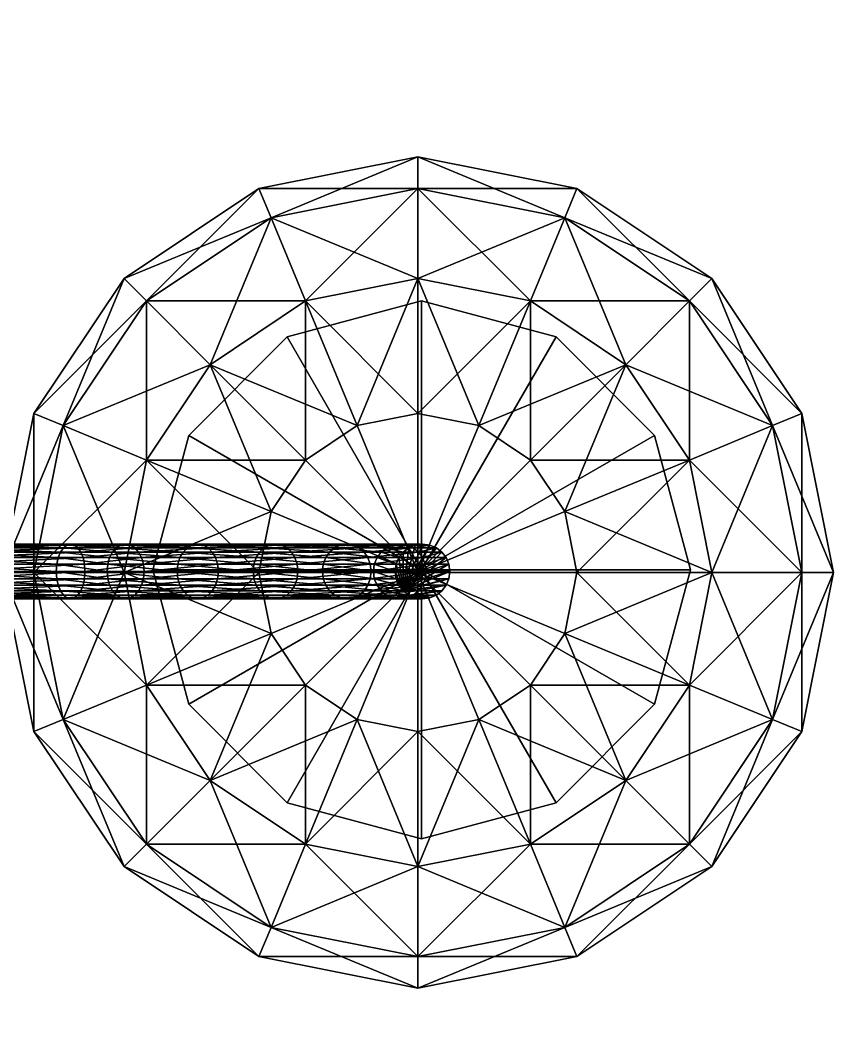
# Model space of a CAD drawing. Extents: x 35 to 534, y -239 to 258.
# Drawn here: x 422.4 to 533.9, y -56.5 to 83.8 of the extents above; entities that cross this region are included whole.
import ezdxf

# ---------------------------------------------------------------- set-up
doc = ezdxf.new("R2010")
doc.units = 0
doc.header["$MEASUREMENT"] = 0
doc.layers.add('SPHERE02', color=250, linetype='CONTINUOUS')

msp = doc.modelspace()

# ---------------------------------------------------------------- meshes
at = {"layer": 'SPHERE02'}
mesh = msp.add_polyface(dxfattribs=at)
corners = [(323.33, 23.43, 62.68), (338.88, 29.88, 18.91), (325.38, 50.08, 18.91), (341.88, 31.12, 15.62), (327.67, 52.38, 15.62), (344.86, 32.35, 12.01), (329.96, 54.66, 12.01), (347.82, 33.58, 7.78), (332.22, 56.92, 7.78), (350.73, 34.79, 2.63), (334.45, 59.15, 2.63), (353.6, 35.97, -3.76), (336.64, 61.34, -3.76), (356.39, 37.13, -11.7), (338.78, 63.48, -11.7), (359.1, 38.25, -21.49), (340.85, 65.56, -21.49), (361.27, 39.15, -32.11), (342.51, 67.22, -32.11), (362.54, 39.67, -42.38), (343.49, 68.19, -42.38), (363.06, 39.89, -52.36), (343.88, 68.59, -52.36), (362.98, 39.86, -62.1), (343.83, 68.53, -62.1), (362.46, 39.64, -71.67), (343.42, 68.12, -71.67), (361.63, 39.3, -81.12), (342.79, 67.49, -81.12), (360.66, 38.9, -90.5), (342.05, 66.75, -90.5), (308.88, 72.52, 7.78), (310.08, 75.44, 2.63), (311.27, 78.3, -3.76), (312.43, 81.09, -11.7), (313.55, 83.8, -21.49), (436.56, 48.4, 1146.59), (428.21, 28.24, 1124.78), (424.2, 29.91, 1146.59), (334.45, 28.24, 1291.74), (338.46, 29.91, 1269.93), (326.1, 48.4, 1269.93), (323.03, 45.33, 1291.74), (334.45, 28.24, 1248.11), (323.03, 45.33, 1248.11), (314.29, 36.59, 1229.61)]
mesh.append_faces([[corners[k] for k in face] for face in [(1, 4, 2, 1), (3, 6, 4, 3), (5, 8, 6, 5), (7, 10, 8, 7), (9, 12, 10, 9), (11, 14, 12, 11), (13, 16, 14, 13), (15, 18, 16, 15), (17, 20, 18, 17), (19, 22, 20, 19), (21, 24, 22, 21), (23, 26, 24, 23), (25, 28, 26, 25), (27, 30, 28, 27), (36, 37, 38, 36), (39, 41, 42, 39), (40, 44, 41, 40), (43, 45, 44, 43)]], dxfattribs={"vtx0": -1, "vtx3": -1})
mesh.append_faces([[corners[k] for k in face] for face in [(0, 1, 2, 0), (1, 3, 4, 1), (3, 5, 6, 3), (5, 7, 8, 5), (7, 9, 10, 7), (9, 11, 12, 9), (11, 13, 14, 11), (13, 15, 16, 13), (15, 17, 18, 15), (17, 19, 20, 17), (19, 21, 22, 19), (21, 23, 24, 21), (23, 25, 26, 23), (25, 27, 28, 25), (27, 29, 30, 27), (6, 8, 31, 6), (8, 10, 32, 8), (10, 12, 33, 10), (12, 14, 34, 12), (14, 16, 35, 14), (39, 40, 41, 39), (40, 43, 44, 40)]], dxfattribs={"vtx2": -1, "vtx3": -1})
mesh = msp.add_polyface(dxfattribs=at)
corners = [(477.38, 45.35, 1095.43), (477.38, 45.35, 1095.43), (458.94, 40.41, 1095.43), (458.94, 40.41, 1095.43), (445.43, 26.9, 1095.43), (445.43, 26.9, 1095.43), (477.38, 45.35, 1079.83), (458.94, 40.41, 1079.83), (445.43, 26.9, 1079.83), (477.38, 45.35, 1079.83), (458.94, 40.41, 1079.83), (445.43, 26.9, 1079.83), (477.38, 8.46, 1079.83), (476.87, 29.91, 1199.26), (476.87, 48.4, 1186.91), (461.45, 45.33, 1186.91), (468.52, 28.24, 1199.26), (448.37, 36.59, 1186.91), (476.87, 60.76, 1168.41), (456.72, 56.75, 1168.41), (439.63, 45.33, 1168.41), (428.21, 28.24, 1168.41), (439.63, 23.52, 1186.91), (476.87, 65.1, 1146.59), (455.05, 60.76, 1146.59), (436.56, 48.4, 1146.59), (424.2, 29.91, 1146.59), (476.87, 60.76, 1124.78), (456.72, 56.75, 1124.78), (439.63, 45.33, 1124.78), (428.21, 28.24, 1124.78), (461.45, 45.33, 1106.28), (448.37, 36.59, 1106.28), (439.63, 23.52, 1106.28), (476.87, 48.4, 1106.28), (468.52, 28.24, 1093.92), (461.45, 23.52, 1093.92)]
mesh.append_faces([[corners[k] for k in face] for face in [(0, 2, 3, 0), (3, 4, 5, 3), (1, 7, 2, 1), (2, 8, 4, 2), (6, 10, 7, 6), (7, 11, 8, 7), (9, 12, 10, 9), (13, 15, 16, 13), (14, 19, 15, 14), (15, 20, 17, 15), (17, 21, 22, 17), (18, 24, 19, 18), (19, 25, 20, 19), (20, 26, 21, 20), (23, 28, 24, 23), (24, 29, 25, 24), (27, 31, 28, 27), (28, 32, 29, 28), (29, 33, 30, 29), (34, 35, 31, 34), (31, 36, 32, 31)]], dxfattribs={"vtx0": -1, "vtx3": -1})
mesh.append_faces([[corners[k] for k in face] for face in [(0, 1, 2, 0), (3, 2, 4, 3), (1, 6, 7, 1), (2, 7, 8, 2), (6, 9, 10, 6), (7, 10, 11, 7), (13, 14, 15, 13), (16, 15, 17, 16), (14, 18, 19, 14), (15, 19, 20, 15), (17, 20, 21, 17), (18, 23, 24, 18), (19, 24, 25, 19), (20, 25, 26, 20), (23, 27, 28, 23), (24, 28, 29, 24), (25, 29, 30, 25), (28, 31, 32, 28), (29, 32, 33, 29), (31, 35, 36, 31)]], dxfattribs={"vtx2": -1, "vtx3": -1})
mesh = msp.add_polyface(dxfattribs=at)
corners = [(509.32, 26.9, 1095.43), (495.82, 40.41, 1095.43), (495.82, 40.41, 1095.43), (477.38, 45.35, 1095.43), (477.38, 45.35, 1095.43), (509.32, 26.9, 1095.43), (495.82, 40.41, 1079.83), (477.38, 45.35, 1079.83), (509.32, 26.9, 1079.83), (495.82, 40.41, 1079.83), (477.38, 45.35, 1079.83), (477.38, 8.46, 1079.83), (492.3, 23.52, 1199.26), (505.38, 36.59, 1186.91), (492.3, 45.33, 1186.91), (485.22, 28.24, 1199.26), (476.87, 48.4, 1186.91), (476.87, 29.91, 1199.26), (514.12, 23.52, 1186.91), (514.12, 45.33, 1168.41), (497.03, 56.75, 1168.41), (476.87, 60.76, 1168.41), (525.53, 28.24, 1168.41), (529.54, 29.91, 1146.59), (517.18, 48.4, 1146.59), (498.69, 60.76, 1146.59), (476.87, 65.1, 1146.59), (525.53, 28.24, 1124.78), (514.12, 45.33, 1124.78), (497.03, 56.75, 1124.78), (476.87, 60.76, 1124.78), (505.38, 36.59, 1106.28), (492.3, 45.33, 1106.28), (476.87, 48.4, 1106.28), (461.45, 45.33, 1106.28), (492.3, 23.52, 1093.92), (485.22, 28.24, 1093.92), (476.87, 29.91, 1093.92), (468.52, 28.24, 1093.92)]
mesh.append_faces([[corners[k] for k in face] for face in [(0, 1, 2, 0), (2, 3, 4, 2), (5, 6, 1, 5), (1, 7, 3, 1), (8, 9, 6, 8), (6, 10, 7, 6), (9, 11, 10, 9), (15, 16, 17, 15), (18, 19, 13, 18), (13, 20, 14, 13), (14, 21, 16, 14), (22, 24, 19, 22), (19, 25, 20, 19), (20, 26, 21, 20), (23, 28, 24, 23), (24, 29, 25, 24), (25, 30, 26, 25), (27, 31, 28, 27), (28, 32, 29, 28), (29, 33, 30, 29), (31, 36, 32, 31), (32, 37, 33, 32)]], dxfattribs={"vtx0": -1, "vtx3": -1})
mesh.append_faces([[corners[k] for k in face] for face in [(2, 1, 3, 2), (1, 6, 7, 1), (6, 9, 10, 6), (12, 13, 14, 12), (15, 14, 16, 15), (13, 19, 20, 13), (14, 20, 21, 14), (22, 23, 24, 22), (19, 24, 25, 19), (20, 25, 26, 20), (23, 27, 28, 23), (24, 28, 29, 24), (25, 29, 30, 25), (28, 31, 32, 28), (29, 32, 33, 29), (30, 33, 34, 30), (31, 35, 36, 31), (32, 36, 37, 32), (33, 37, 38, 33)]], dxfattribs={"vtx2": -1, "vtx3": -1})
mesh = msp.add_polyface(dxfattribs=at)
corners = [(477.38, 8.46, 1095.43), (477.38, 45.35, 1095.43), (458.94, 40.41, 1095.43), (445.43, 26.9, 1095.43), (440.49, 8.46, 1095.43), (458.94, 40.41, 1079.83), (477.38, 8.46, 1079.83), (445.43, 26.9, 1079.83), (474.26, 10.13, 1084.45), (474.85, 10.89, 1084.44), (471.82, 10.89, 1066.79), (472.56, 11.48, 1066.57), (471.26, 10.13, 1066.96), (464.75, 10.89, 1049.61), (465.43, 11.48, 1049.26), (466.23, 11.86, 1048.84), (473.42, 11.86, 1066.31), (467.11, 11.99, 1048.38), (474.38, 11.99, 1066.02), (468, 11.86, 1047.92), (475.34, 11.86, 1065.73), (468.8, 11.48, 1047.51), (476.21, 11.48, 1065.47), (469.48, 10.89, 1047.16), (476.94, 10.89, 1065.25), (470, 10.13, 1046.89), (464.23, 10.13, 1049.88), (455.16, 10.89, 1033.87), (455.78, 11.48, 1033.44), (456.52, 11.86, 1032.92), (457.33, 11.99, 1032.35), (458.15, 11.86, 1031.77), (458.89, 11.48, 1031.26), (459.51, 10.89, 1030.82), (459.99, 10.13, 1030.48), (447.42, 11.86, 1018.13), (448.1, 11.48, 1017.54), (448.67, 10.89, 1017.04), (476.87, 8.09, 1203.6), (468.52, 28.24, 1199.26), (461.45, 23.52, 1199.26), (456.72, 16.44, 1199.26), (448.37, 36.59, 1186.91), (476.87, 8.09, 1089.58), (461.45, 23.52, 1093.92), (468.52, 28.24, 1093.92), (456.72, 16.44, 1093.92)]
mesh.append_faces([[corners[k] for k in face] for face in [(5, 6, 7, 5), (39, 42, 40, 39)]], dxfattribs={"vtx0": -1, "vtx3": -1})
mesh.append_faces([[corners[k] for k in face] for face in [(0, 1, 2, 0), (0, 2, 3, 0), (0, 3, 4, 0)]], dxfattribs={"vtx2": -1, "vtx3": -1})
mesh.append_faces([[corners[k] for k in face] for face in [(8, 9, 10, 8), (9, 11, 10, 9), (12, 10, 13, 12), (10, 14, 13, 10), (10, 11, 14, 10), (11, 15, 14, 11), (11, 16, 15, 11), (16, 17, 15, 16), (16, 18, 17, 16), (18, 19, 17, 18), (18, 20, 19, 18), (20, 21, 19, 20), (20, 22, 21, 20), (22, 23, 21, 22), (24, 25, 23, 24), (26, 13, 27, 26), (13, 28, 27, 13), (13, 14, 28, 13), (14, 29, 28, 14), (14, 15, 29, 14), (15, 30, 29, 15), (15, 17, 30, 15), (17, 31, 30, 17), (17, 19, 31, 17), (19, 32, 31, 19), (19, 21, 32, 19), (21, 33, 32, 21), (21, 23, 33, 21), (23, 34, 33, 23), (30, 31, 35, 30), (31, 32, 36, 31), (32, 33, 37, 32), (38, 39, 40, 38), (38, 40, 41, 38), (43, 44, 45, 43), (43, 46, 44, 43)]], dxfattribs={"vtx3": -1})
mesh = msp.add_polyface(dxfattribs=at)
corners = [(477.38, 8.46, 1095.43), (514.27, 8.46, 1095.43), (509.32, 26.9, 1095.43), (495.82, 40.41, 1095.43), (477.38, 45.35, 1095.43), (514.27, 8.46, 1095.43), (509.32, 26.9, 1095.43), (495.82, 40.41, 1095.43), (514.27, 8.46, 1079.83), (509.32, 26.9, 1079.83), (495.82, 40.41, 1079.83), (514.27, 8.46, 1079.83), (509.32, 26.9, 1079.83), (495.82, 40.41, 1079.83), (477.38, 8.46, 1079.83), (481.12, 9.24, 1084.26), (481.26, 8.24, 1084.26), (478, 8.24, 1064.93), (481.12, 7.24, 1084.26), (477.87, 7.24, 1064.97), (476.87, 8.09, 1203.6), (498.69, 8.09, 1199.26), (497.03, 16.44, 1199.26), (492.3, 23.52, 1199.26), (485.22, 28.24, 1199.26), (517.18, 8.09, 1186.91), (514.12, 23.52, 1186.91), (505.38, 36.59, 1186.91), (492.3, 45.33, 1186.91), (529.54, 8.09, 1168.41), (525.53, 28.24, 1168.41), (514.12, 45.33, 1168.41), (533.88, 8.09, 1146.59), (529.54, 29.91, 1146.59), (529.54, 8.09, 1124.78), (525.53, 28.24, 1124.78), (517.18, 8.09, 1106.28), (514.12, 23.52, 1106.28), (505.38, 36.59, 1106.28), (498.69, 8.09, 1093.92), (497.03, 16.44, 1093.92), (492.3, 23.52, 1093.92), (476.87, 8.09, 1089.58), (485.22, 28.24, 1093.92)]
mesh.append_faces([[corners[k] for k in face] for face in [(1, 6, 2, 1), (5, 9, 6, 5), (8, 12, 9, 8), (11, 14, 12, 11), (12, 14, 13, 12), (21, 26, 22, 21), (22, 27, 23, 22), (23, 28, 24, 23), (25, 30, 26, 25), (29, 33, 30, 29), (32, 35, 33, 32), (34, 37, 35, 34), (36, 40, 37, 36), (37, 41, 38, 37)]], dxfattribs={"vtx0": -1, "vtx3": -1})
mesh.append_faces([[corners[k] for k in face] for face in [(0, 1, 2, 0), (0, 2, 3, 0), (0, 3, 4, 0), (1, 5, 6, 1), (2, 6, 7, 2), (5, 8, 9, 5), (6, 9, 10, 6), (8, 11, 12, 8), (9, 12, 13, 9), (21, 25, 26, 21), (22, 26, 27, 22), (25, 29, 30, 25), (26, 30, 31, 26), (29, 32, 33, 29), (32, 34, 35, 32), (34, 36, 37, 34), (35, 37, 38, 35), (36, 39, 40, 36), (37, 40, 41, 37)]], dxfattribs={"vtx2": -1, "vtx3": -1})
mesh.append_faces([[corners[k] for k in face] for face in [(15, 16, 17, 15), (16, 18, 19, 16), (20, 21, 22, 20), (20, 22, 23, 20), (20, 23, 24, 20), (42, 40, 39, 42), (42, 41, 40, 42), (42, 43, 41, 42)]], dxfattribs={"vtx3": -1})
mesh = msp.add_polyface(dxfattribs=at)
corners = [(445.43, 26.9, 1095.43), (445.43, 26.9, 1095.43), (440.49, 8.46, 1095.43), (445.43, 26.9, 1079.83), (440.49, 8.46, 1079.83), (445.43, 26.9, 1079.83), (440.49, 8.46, 1079.83), (477.38, 8.46, 1079.83), (454.25, 8.24, 1034.51), (443.95, 9.24, 1021.19), (443.85, 8.24, 1021.27), (454.36, 9.24, 1034.43), (444.23, 10.13, 1020.94), (454.68, 10.13, 1034.21), (444.68, 10.89, 1020.55), (455.16, 10.89, 1033.87), (445.25, 11.48, 1020.04), (455.78, 11.48, 1033.44), (445.92, 11.86, 1019.45), (456.52, 11.86, 1032.92), (446.67, 11.99, 1018.79), (457.33, 11.99, 1032.35), (447.42, 11.86, 1018.13), (458.15, 11.86, 1031.77), (448.1, 11.48, 1017.54), (458.89, 11.48, 1031.26), (448.67, 10.89, 1017.04), (459.51, 10.89, 1030.82), (449.11, 10.13, 1016.65), (459.99, 10.13, 1030.48), (449.4, 9.24, 1016.4), (460.3, 9.24, 1030.26), (449.5, 8.24, 1016.31), (460.3, 7.24, 1030.26), (449.11, 6.34, 1016.65), (449.4, 7.24, 1016.4), (454.36, 7.24, 1034.43), (443.95, 7.24, 1021.19), (437.44, 11.86, 1007.87), (438.04, 11.48, 1007.2), (438.56, 10.89, 1006.64), (438.95, 10.13, 1006.21), (439.21, 9.24, 1005.92), (439.3, 8.24, 1005.83), (439.21, 7.24, 1005.92), (461.45, 23.52, 1199.26), (448.37, 36.59, 1186.91), (439.63, 23.52, 1186.91), (456.72, 16.44, 1199.26), (436.56, 8.09, 1186.91), (455.05, 8.09, 1199.26), (448.37, 36.59, 1106.28), (461.45, 23.52, 1093.92), (456.72, 16.44, 1093.92), (439.63, 23.52, 1106.28), (455.05, 8.09, 1093.92)]
mesh.append_faces([[corners[k] for k in face] for face in [(5, 7, 6, 5), (45, 47, 48, 45), (48, 49, 50, 48), (51, 53, 54, 51)]], dxfattribs={"vtx0": -1, "vtx3": -1})
mesh.append_faces([[corners[k] for k in face] for face in [(0, 1, 2, 0), (1, 3, 4, 1), (3, 5, 6, 3), (45, 46, 47, 45), (48, 47, 49, 48), (51, 52, 53, 51), (54, 53, 55, 54)]], dxfattribs={"vtx2": -1, "vtx3": -1})
mesh.append_faces([[corners[k] for k in face] for face in [(8, 9, 10, 8), (8, 11, 9, 8), (11, 12, 9, 11), (11, 13, 12, 11), (13, 14, 12, 13), (13, 15, 14, 13), (15, 16, 14, 15), (15, 17, 16, 15), (17, 18, 16, 17), (17, 19, 18, 17), (19, 20, 18, 19), (19, 21, 20, 19), (21, 22, 20, 21), (23, 24, 22, 23), (25, 26, 24, 25), (27, 28, 26, 27), (29, 30, 28, 29), (31, 32, 30, 31), (33, 34, 35, 33), (36, 10, 37, 36), (36, 8, 10, 36), (20, 22, 38, 20), (22, 24, 39, 22), (24, 26, 40, 24), (26, 28, 41, 26), (28, 30, 42, 28), (30, 43, 42, 30), (30, 32, 43, 30), (32, 44, 43, 32), (32, 35, 44, 32)]], dxfattribs={"vtx3": -1})
mesh = msp.add_polyface(dxfattribs=at)
corners = [(434.23, 8.24, 1011.39), (427.34, 9.24, 1005.79), (427.27, 8.24, 1005.9), (434.32, 9.24, 1011.29), (427.54, 10.13, 1005.46), (434.57, 10.13, 1011.01), (427.85, 10.89, 1004.96), (434.97, 10.89, 1010.57), (428.24, 11.48, 1004.3), (435.48, 11.48, 1010.01), (428.71, 11.86, 1003.53), (436.09, 11.86, 1009.34), (429.23, 11.99, 1002.67), (436.76, 11.99, 1008.61), (429.76, 11.86, 1001.82), (434.32, 7.24, 1011.29), (427.34, 7.24, 1005.79), (410.93, 9.24, 998), (411.06, 10.13, 997.64), (411.26, 10.89, 997.09), (411.52, 11.48, 996.37), (411.83, 11.86, 995.52), (412.18, 11.99, 994.58), (412.52, 11.86, 993.64), (412.83, 11.48, 992.8), (430.22, 11.48, 1001.04), (413.09, 10.89, 992.08), (430.62, 10.89, 1000.39), (413.3, 10.13, 991.53), (430.93, 10.13, 999.89), (413.43, 9.24, 991.17), (431.13, 9.24, 999.56), (413.47, 8.24, 991.04), (431.2, 8.24, 999.44), (413.43, 7.24, 991.17), (431.13, 7.24, 999.56), (410.88, 8.24, 998.12), (439.63, 23.52, 1186.91), (428.21, 28.24, 1168.41), (424.2, 8.09, 1168.41), (424.2, 29.91, 1146.59), (419.86, 8.09, 1146.59), (428.21, 28.24, 1124.78), (424.2, 8.09, 1124.78), (439.63, 23.52, 1106.28), (436.56, 8.09, 1106.28)]
mesh.append_faces([[corners[k] for k in face] for face in [(38, 41, 39, 38), (40, 43, 41, 40), (42, 45, 43, 42)]], dxfattribs={"vtx0": -1, "vtx3": -1})
mesh.append_faces([[corners[k] for k in face] for face in [(37, 38, 39, 37), (38, 40, 41, 38), (40, 42, 43, 40), (42, 44, 45, 42)]], dxfattribs={"vtx2": -1, "vtx3": -1})
mesh.append_faces([[corners[k] for k in face] for face in [(0, 1, 2, 0), (0, 3, 1, 0), (3, 4, 1, 3), (3, 5, 4, 3), (5, 6, 4, 5), (5, 7, 6, 5), (7, 8, 6, 7), (9, 10, 8, 9), (11, 12, 10, 11), (13, 14, 12, 13), (15, 2, 16, 15), (15, 0, 2, 15), (2, 1, 17, 2), (1, 4, 18, 1), (4, 6, 19, 4), (6, 8, 20, 6), (8, 10, 21, 8), (10, 22, 21, 10), (10, 12, 22, 10), (12, 23, 22, 12), (12, 14, 23, 12), (14, 24, 23, 14), (14, 25, 24, 14), (25, 26, 24, 25), (25, 27, 26, 25), (27, 28, 26, 27), (27, 29, 28, 27), (29, 30, 28, 29), (29, 31, 30, 29), (31, 32, 30, 31), (31, 33, 32, 31), (33, 34, 32, 33), (33, 35, 34, 33), (16, 2, 36, 16)]], dxfattribs={"vtx3": -1})
mesh = msp.add_polyface(dxfattribs=at)
corners = [(474.85, 10.89, 1084.44), (475.61, 11.48, 1084.42), (472.56, 11.48, 1066.57), (473.42, 11.86, 1066.31), (476.51, 11.86, 1084.39), (474.38, 11.99, 1066.02), (477.5, 11.99, 1084.36), (475.34, 11.86, 1065.73), (478.5, 11.86, 1084.34), (476.21, 11.48, 1065.47), (479.4, 11.48, 1084.31), (476.94, 10.89, 1065.25), (480.16, 10.89, 1084.29), (477.51, 10.13, 1065.08), (480.75, 10.13, 1084.28), (477.87, 9.24, 1064.97), (481.12, 9.24, 1084.26), (478, 8.24, 1064.93), (481.26, 8.24, 1084.26), (477.87, 7.24, 1064.97), (481.12, 7.24, 1084.26), (477.51, 6.34, 1065.08), (469.48, 10.89, 1047.16), (470, 10.13, 1046.89), (470.34, 9.24, 1046.71), (470.46, 8.24, 1046.65), (470.34, 7.24, 1046.71), (474.85, 5.58, 1084.44), (474.26, 10.13, 1084.45), (473.88, 9.24, 1084.46), (476.87, 8.09, 1203.6), (485.22, 28.24, 1199.26), (476.87, 29.91, 1199.26), (468.52, 28.24, 1199.26), (476.87, 8.09, 1089.58), (476.87, 29.91, 1093.92), (485.22, 28.24, 1093.92), (468.52, 28.24, 1093.92)]
mesh.append_faces([[corners[k] for k in face] for face in [(18, 27, 20, 18), (16, 27, 18, 16), (14, 27, 16, 14), (12, 27, 14, 12), (10, 27, 12, 10), (8, 27, 10, 8), (6, 27, 8, 6), (4, 27, 6, 4), (1, 27, 4, 1), (0, 27, 1, 0), (28, 27, 0, 28), (29, 27, 28, 29)]], dxfattribs={"vtx0": -1, "vtx1": -1, "vtx3": -1})
mesh.append_faces([[corners[k] for k in face] for face in [(0, 1, 2, 0), (1, 3, 2, 1), (1, 4, 3, 1), (4, 5, 3, 4), (4, 6, 5, 4), (6, 7, 5, 6), (6, 8, 7, 6), (8, 9, 7, 8), (8, 10, 9, 8), (10, 11, 9, 10), (10, 12, 11, 10), (12, 13, 11, 12), (12, 14, 13, 12), (14, 15, 13, 14), (14, 16, 15, 14), (16, 17, 15, 16), (18, 19, 17, 18), (20, 21, 19, 20), (9, 11, 22, 9), (11, 13, 23, 11), (13, 15, 24, 13), (15, 25, 24, 15), (15, 17, 25, 15), (17, 26, 25, 17), (17, 19, 26, 17), (30, 31, 32, 30), (30, 32, 33, 30), (34, 35, 36, 34), (34, 37, 35, 34)]], dxfattribs={"vtx3": -1})
mesh = msp.add_polyface(dxfattribs=at)
corners = [(445.43, 26.9, 1095.43), (440.49, 8.46, 1095.43), (440.49, 8.46, 1095.43), (445.43, 26.9, 1095.43), (440.49, 8.46, 1079.83), (445.43, 26.9, 1079.83), (440.49, 8.46, 1079.83), (443.85, 8.24, 1021.27), (434.32, 9.24, 1011.29), (434.23, 8.24, 1011.39), (443.95, 9.24, 1021.19), (434.57, 10.13, 1011.01), (444.23, 10.13, 1020.94), (434.97, 10.89, 1010.57), (444.68, 10.89, 1020.55), (435.48, 11.48, 1010.01), (445.25, 11.48, 1020.04), (436.09, 11.86, 1009.34), (445.92, 11.86, 1019.45), (436.76, 11.99, 1008.61), (446.67, 11.99, 1018.79), (437.44, 11.86, 1007.87), (447.42, 11.86, 1018.13), (438.04, 11.48, 1007.2), (448.1, 11.48, 1017.54), (438.56, 10.89, 1006.64), (448.67, 10.89, 1017.04), (438.95, 10.13, 1006.21), (449.11, 10.13, 1016.65), (439.21, 9.24, 1005.92), (443.95, 7.24, 1021.19), (434.32, 7.24, 1011.29), (428.24, 11.48, 1004.3), (428.71, 11.86, 1003.53), (429.23, 11.99, 1002.67), (429.76, 11.86, 1001.82), (430.22, 11.48, 1001.04), (430.62, 10.89, 1000.39), (430.93, 10.13, 999.89), (431.13, 9.24, 999.56), (431.2, 8.24, 999.44), (439.3, 8.24, 1005.83), (431.13, 7.24, 999.56), (439.21, 7.24, 1005.92), (439.63, 23.52, 1186.91), (424.2, 8.09, 1168.41), (436.56, 8.09, 1186.91), (439.63, 23.52, 1106.28), (455.05, 8.09, 1093.92), (436.56, 8.09, 1106.28)]
mesh.append_faces([[corners[k] for k in face] for face in [(0, 1, 2, 0), (3, 4, 1, 3), (5, 6, 4, 5), (44, 45, 46, 44), (47, 48, 49, 47)]], dxfattribs={"vtx0": -1, "vtx3": -1})
mesh.append_faces([[corners[k] for k in face] for face in [(7, 8, 9, 7), (7, 10, 8, 7), (10, 11, 8, 10), (10, 12, 11, 10), (12, 13, 11, 12), (12, 14, 13, 12), (14, 15, 13, 14), (14, 16, 15, 14), (16, 17, 15, 16), (16, 18, 17, 16), (18, 19, 17, 18), (18, 20, 19, 18), (20, 21, 19, 20), (22, 23, 21, 22), (24, 25, 23, 24), (26, 27, 25, 26), (28, 29, 27, 28), (30, 9, 31, 30), (30, 7, 9, 30), (13, 15, 32, 13), (15, 17, 33, 15), (17, 19, 34, 17), (19, 21, 35, 19), (21, 36, 35, 21), (21, 23, 36, 21), (23, 37, 36, 23), (23, 25, 37, 23), (25, 38, 37, 25), (25, 27, 38, 25), (27, 39, 38, 27), (27, 29, 39, 27), (29, 40, 39, 29), (29, 41, 40, 29), (41, 42, 40, 41), (41, 43, 42, 41)]], dxfattribs={"vtx3": -1})
mesh = msp.add_polyface(dxfattribs=at)
corners = [(473.75, 8.24, 1084.47), (470.89, 9.24, 1067.07), (470.76, 8.24, 1067.11), (473.88, 9.24, 1084.46), (471.26, 10.13, 1066.96), (474.26, 10.13, 1084.45), (471.82, 10.89, 1066.79), (473.88, 7.24, 1084.46), (470.89, 7.24, 1067.07), (463.89, 9.24, 1050.05), (463.77, 8.24, 1050.12), (464.23, 10.13, 1049.88), (464.75, 10.89, 1049.61), (477.51, 10.13, 1065.08), (470.34, 9.24, 1046.71), (470, 10.13, 1046.89), (477.87, 7.24, 1064.97), (470, 6.34, 1046.89), (470.34, 7.24, 1046.71), (463.89, 7.24, 1050.05), (454.36, 9.24, 1034.43), (454.25, 8.24, 1034.51), (454.68, 10.13, 1034.21), (455.16, 10.89, 1033.87), (469.48, 10.89, 1047.16), (459.99, 10.13, 1030.48), (460.3, 9.24, 1030.26), (460.41, 8.24, 1030.18), (470.46, 8.24, 1046.65), (460.3, 7.24, 1030.26), (459.99, 6.34, 1030.48), (454.36, 7.24, 1034.43), (459.51, 10.89, 1030.82), (449.11, 10.13, 1016.65), (449.4, 9.24, 1016.4), (449.5, 8.24, 1016.31), (449.4, 7.24, 1016.4), (474.85, 5.58, 1084.44), (476.87, 8.09, 1203.6), (456.72, 16.44, 1199.26), (455.05, 8.09, 1199.26), (476.87, 8.09, 1089.58), (455.05, 8.09, 1093.92), (456.72, 16.44, 1093.92)]
mesh.append_faces([[corners[k] for k in face] for face in [(0, 37, 3, 0), (7, 37, 0, 7)]], dxfattribs={"vtx0": -1, "vtx1": -1, "vtx3": -1})
mesh.append_faces([[corners[k] for k in face] for face in [(0, 1, 2, 0), (0, 3, 1, 0), (3, 4, 1, 3), (3, 5, 4, 3), (5, 6, 4, 5), (7, 2, 8, 7), (7, 0, 2, 7), (2, 9, 10, 2), (2, 1, 9, 2), (1, 11, 9, 1), (1, 4, 11, 1), (4, 12, 11, 4), (13, 14, 15, 13), (16, 17, 18, 16), (8, 10, 19, 8), (8, 2, 10, 8), (10, 20, 21, 10), (10, 9, 20, 10), (9, 22, 20, 9), (9, 11, 22, 9), (11, 23, 22, 11), (24, 15, 25, 24), (15, 26, 25, 15), (15, 14, 26, 15), (14, 27, 26, 14), (14, 28, 27, 14), (28, 29, 27, 28), (28, 18, 29, 28), (18, 30, 29, 18), (19, 21, 31, 19), (19, 10, 21, 19), (32, 25, 33, 32), (25, 26, 34, 25), (26, 27, 35, 26), (27, 36, 35, 27), (27, 29, 36, 27), (38, 39, 40, 38), (41, 42, 43, 41)]], dxfattribs={"vtx3": -1})
mesh = msp.add_polyface(dxfattribs=at)
corners = [(427.27, 8.24, 1005.9), (410.93, 9.24, 998), (410.88, 8.24, 998.12), (427.34, 9.24, 1005.79), (411.06, 10.13, 997.64), (427.54, 10.13, 1005.46), (411.26, 10.89, 997.09), (427.85, 10.89, 1004.96), (411.52, 11.48, 996.37), (428.24, 11.48, 1004.3), (411.83, 11.86, 995.52), (427.34, 7.24, 1005.79), (410.93, 7.24, 998), (392.62, 9.24, 992.9), (392.59, 8.24, 993.03), (392.69, 10.13, 992.53), (392.81, 10.89, 991.95), (392.96, 11.48, 991.2), (393.14, 11.86, 990.32), (393.33, 11.99, 989.34), (412.18, 11.99, 994.58), (393.53, 11.86, 988.36), (412.52, 11.86, 993.64), (393.7, 11.48, 987.48), (412.83, 11.48, 992.8), (393.85, 10.89, 986.73), (413.09, 10.89, 992.08), (393.97, 10.13, 986.15), (413.3, 10.13, 991.53), (394.04, 9.24, 985.78), (413.43, 9.24, 991.17), (394.07, 8.24, 985.65), (413.47, 8.24, 991.04), (394.04, 7.24, 985.78), (413.43, 7.24, 991.17), (392.62, 7.24, 992.9), (373.88, 11.48, 984.87), (373.93, 10.89, 984.11), (373.97, 10.13, 983.53), (374, 9.24, 983.15), (374.01, 8.24, 983.01), (374, 7.24, 983.15)]
mesh.append_faces([[corners[k] for k in face] for face in [(0, 1, 2, 0), (3, 4, 1, 3), (5, 6, 4, 5), (7, 8, 6, 7), (9, 10, 8, 9), (11, 2, 12, 11), (2, 13, 14, 2), (2, 1, 13, 2), (1, 15, 13, 1), (1, 4, 15, 1), (4, 16, 15, 4), (4, 6, 16, 4), (6, 17, 16, 6), (6, 8, 17, 6), (8, 18, 17, 8), (8, 10, 18, 8), (10, 19, 18, 10), (10, 20, 19, 10), (20, 21, 19, 20), (20, 22, 21, 20), (22, 23, 21, 22), (22, 24, 23, 22), (24, 25, 23, 24), (24, 26, 25, 24), (26, 27, 25, 26), (26, 28, 27, 26), (28, 29, 27, 28), (28, 30, 29, 28), (30, 31, 29, 30), (30, 32, 31, 30), (32, 33, 31, 32), (32, 34, 33, 32), (12, 14, 35, 12), (12, 2, 14, 12), (21, 23, 36, 21), (23, 25, 37, 23), (25, 27, 38, 25), (27, 29, 39, 27), (29, 31, 40, 29), (31, 33, 41, 31)]], dxfattribs={"vtx3": -1})
mesh = msp.add_polyface(dxfattribs=at)
corners = [(440.49, 8.46, 1095.43), (440.49, 8.46, 1095.43), (445.43, -9.98, 1095.43), (445.43, -9.98, 1095.43), (440.49, 8.46, 1079.83), (445.43, -9.98, 1079.83), (440.49, 8.46, 1079.83), (445.43, -9.98, 1079.83), (449.4, 7.24, 1016.4), (438.95, 6.34, 1006.21), (439.21, 7.24, 1005.92), (449.11, 6.34, 1016.65), (438.56, 5.58, 1006.64), (448.67, 5.58, 1017.04), (438.04, 4.99, 1007.2), (448.1, 4.99, 1017.54), (437.44, 4.62, 1007.87), (447.42, 4.62, 1018.13), (436.76, 4.48, 1008.61), (446.67, 4.48, 1018.79), (436.09, 4.62, 1009.34), (445.92, 4.62, 1019.45), (435.48, 4.99, 1010.01), (445.25, 4.99, 1020.04), (434.97, 5.58, 1010.57), (444.68, 5.58, 1020.55), (434.57, 6.34, 1011.01), (444.23, 6.34, 1020.94), (434.32, 7.24, 1011.29), (443.95, 7.24, 1021.19), (430.93, 6.34, 999.89), (431.13, 7.24, 999.56), (430.62, 5.58, 1000.39), (430.22, 4.99, 1001.04), (429.76, 4.62, 1001.82), (429.23, 4.48, 1002.67), (428.71, 4.62, 1003.53), (428.24, 4.99, 1004.3), (427.85, 5.58, 1004.96), (427.54, 6.34, 1005.46), (427.34, 7.24, 1005.79), (436.56, 8.09, 1186.91), (428.21, -12.07, 1168.41), (439.63, -7.34, 1186.91), (436.56, 8.09, 1106.28), (456.72, -0.26, 1093.92), (439.63, -7.34, 1106.28)]
mesh.append_faces([[corners[k] for k in face] for face in [(0, 2, 3, 0), (1, 5, 2, 1), (4, 7, 5, 4), (41, 42, 43, 41), (44, 45, 46, 44)]], dxfattribs={"vtx0": -1, "vtx3": -1})
mesh.append_faces([[corners[k] for k in face] for face in [(0, 1, 2, 0), (1, 4, 5, 1), (4, 6, 7, 4)]], dxfattribs={"vtx2": -1, "vtx3": -1})
mesh.append_faces([[corners[k] for k in face] for face in [(8, 9, 10, 8), (11, 12, 9, 11), (13, 14, 12, 13), (15, 16, 14, 15), (17, 18, 16, 17), (19, 20, 18, 19), (19, 21, 20, 19), (21, 22, 20, 21), (21, 23, 22, 21), (23, 24, 22, 23), (23, 25, 24, 23), (25, 26, 24, 25), (25, 27, 26, 25), (27, 28, 26, 27), (27, 29, 28, 27), (10, 30, 31, 10), (10, 9, 30, 10), (9, 32, 30, 9), (9, 12, 32, 9), (12, 33, 32, 12), (12, 14, 33, 12), (14, 34, 33, 14), (14, 16, 34, 14), (16, 35, 34, 16), (16, 18, 35, 16), (18, 36, 35, 18), (18, 20, 36, 18), (20, 37, 36, 20), (20, 22, 37, 20), (22, 24, 38, 22), (24, 26, 39, 24), (26, 28, 40, 26)]], dxfattribs={"vtx3": -1})
mesh = msp.add_polyface(dxfattribs=at)
corners = [(477.38, 8.46, 1095.43), (445.43, -9.98, 1095.43), (458.94, -23.49, 1095.43), (477.38, -28.43, 1095.43), (495.82, -23.49, 1095.43), (445.43, -9.98, 1095.43), (458.94, -23.49, 1095.43), (477.38, -28.43, 1095.43), (495.82, -23.49, 1095.43), (445.43, -9.98, 1079.83), (458.94, -23.49, 1079.83), (477.38, -28.43, 1079.83), (495.82, -23.49, 1079.83), (445.43, -9.98, 1079.83), (458.94, -23.49, 1079.83), (477.38, -28.43, 1079.83), (495.82, -23.49, 1079.83), (477.38, 8.46, 1079.83), (476.87, -13.73, 1199.26), (476.87, -32.22, 1186.91), (492.3, -29.16, 1186.91), (456.72, -0.26, 1199.26), (439.63, -7.34, 1186.91), (448.37, -20.42, 1186.91), (461.45, -7.34, 1199.26), (461.45, -29.16, 1186.91), (468.52, -12.07, 1199.26), (439.63, -29.16, 1168.41), (456.72, -40.57, 1168.41), (436.56, -32.22, 1146.59), (439.63, -29.16, 1124.78), (456.72, -40.57, 1124.78), (448.37, -20.42, 1106.28), (461.45, -29.16, 1106.28), (476.87, -32.22, 1106.28), (476.87, -13.73, 1093.92), (485.22, -12.07, 1093.92), (439.63, -7.34, 1106.28), (456.72, -0.26, 1093.92), (461.45, -7.34, 1093.92), (468.52, -12.07, 1093.92)]
mesh.append_faces([[corners[k] for k in face] for face in [(1, 6, 2, 1), (2, 7, 3, 2), (5, 10, 6, 5), (6, 11, 7, 6), (9, 14, 10, 9), (10, 15, 11, 10), (13, 17, 14, 13), (14, 17, 15, 14), (15, 17, 16, 15), (21, 23, 24, 21), (24, 25, 26, 24), (26, 19, 18, 26), (22, 27, 23, 22), (23, 28, 25, 23), (30, 33, 31, 30), (37, 39, 32, 37), (32, 40, 33, 32), (33, 35, 34, 33)]], dxfattribs={"vtx0": -1, "vtx3": -1})
mesh.append_faces([[corners[k] for k in face] for face in [(0, 1, 2, 0), (0, 2, 3, 0), (0, 3, 4, 0), (1, 5, 6, 1), (2, 6, 7, 2), (3, 7, 8, 3), (5, 9, 10, 5), (6, 10, 11, 6), (7, 11, 12, 7), (9, 13, 14, 9), (10, 14, 15, 10), (11, 15, 16, 11), (18, 19, 20, 18), (21, 22, 23, 21), (24, 23, 25, 24), (26, 25, 19, 26), (23, 27, 28, 23), (29, 30, 31, 29), (30, 32, 33, 30), (34, 35, 36, 34), (37, 38, 39, 37), (32, 39, 40, 32), (33, 40, 35, 33)]], dxfattribs={"vtx2": -1, "vtx3": -1})
mesh = msp.add_polyface(dxfattribs=at)
corners = [(477.38, 8.46, 1095.43), (440.49, 8.46, 1095.43), (445.43, -9.98, 1095.43), (440.49, 8.46, 1079.83), (477.38, 8.46, 1079.83), (445.43, -9.98, 1079.83), (468.8, 4.99, 1047.51), (458.15, 4.62, 1031.77), (458.89, 4.99, 1031.26), (468, 4.62, 1047.92), (457.33, 4.48, 1032.35), (467.11, 4.48, 1048.38), (456.52, 4.62, 1032.92), (466.23, 4.62, 1048.84), (455.78, 4.99, 1033.44), (465.43, 4.99, 1049.26), (455.16, 5.58, 1033.87), (464.75, 5.58, 1049.61), (454.68, 6.34, 1034.21), (464.23, 6.34, 1049.88), (454.36, 7.24, 1034.43), (463.89, 7.24, 1050.05), (460.3, 7.24, 1030.26), (459.99, 6.34, 1030.48), (449.11, 6.34, 1016.65), (448.67, 5.58, 1017.04), (459.51, 5.58, 1030.82), (448.1, 4.99, 1017.54), (447.42, 4.62, 1018.13), (446.67, 4.48, 1018.79), (445.92, 4.62, 1019.45), (445.25, 4.99, 1020.04), (444.68, 5.58, 1020.55), (444.23, 6.34, 1020.94), (443.95, 7.24, 1021.19), (449.4, 7.24, 1016.4), (438.95, 6.34, 1006.21), (438.56, 5.58, 1006.64), (438.04, 4.99, 1007.2), (437.44, 4.62, 1007.87), (436.76, 4.48, 1008.61), (455.05, 8.09, 1199.26), (436.56, 8.09, 1186.91), (439.63, -7.34, 1186.91), (456.72, -0.26, 1199.26), (436.56, 8.09, 1106.28), (455.05, 8.09, 1093.92), (456.72, -0.26, 1093.92)]
mesh.append_faces([[corners[k] for k in face] for face in [(3, 4, 5, 3), (41, 43, 44, 41)]], dxfattribs={"vtx0": -1, "vtx3": -1})
mesh.append_faces([[corners[k] for k in face] for face in [(0, 1, 2, 0), (41, 42, 43, 41), (45, 46, 47, 45)]], dxfattribs={"vtx2": -1, "vtx3": -1})
mesh.append_faces([[corners[k] for k in face] for face in [(6, 7, 8, 6), (9, 10, 7, 9), (11, 12, 10, 11), (11, 13, 12, 11), (13, 14, 12, 13), (13, 15, 14, 13), (15, 16, 14, 15), (15, 17, 16, 15), (17, 18, 16, 17), (17, 19, 18, 17), (19, 20, 18, 19), (19, 21, 20, 19), (22, 23, 24, 22), (23, 25, 24, 23), (23, 26, 25, 23), (26, 27, 25, 26), (26, 8, 27, 26), (8, 28, 27, 8), (8, 7, 28, 8), (7, 29, 28, 7), (7, 10, 29, 7), (10, 30, 29, 10), (10, 12, 30, 10), (12, 31, 30, 12), (12, 14, 31, 12), (14, 32, 31, 14), (14, 16, 32, 14), (16, 33, 32, 16), (16, 18, 33, 16), (18, 34, 33, 18), (18, 20, 34, 18), (35, 24, 36, 35), (24, 25, 37, 24), (25, 27, 38, 25), (27, 28, 39, 27), (28, 29, 40, 28)]], dxfattribs={"vtx3": -1})
mesh = msp.add_polyface(dxfattribs=at)
corners = [(477.38, 8.46, 1095.43), (509.32, -9.98, 1095.43), (514.27, 8.46, 1095.43), (514.27, 8.46, 1095.43), (509.32, -9.98, 1095.43), (514.27, 8.46, 1079.83), (509.32, -9.98, 1079.83), (514.27, 8.46, 1079.83), (509.32, -9.98, 1079.83), (477.38, 8.46, 1079.83), (481.12, 7.24, 1084.26), (480.75, 6.34, 1084.28), (477.51, 6.34, 1065.08), (476.94, 5.58, 1065.25), (480.16, 5.58, 1084.29), (476.21, 4.99, 1065.47), (479.4, 4.99, 1084.31), (475.34, 4.62, 1065.73), (478.5, 4.62, 1084.34), (474.38, 4.48, 1066.02), (477.5, 4.48, 1084.36), (473.42, 4.62, 1066.31), (476.51, 4.62, 1084.39), (477.87, 7.24, 1064.97), (470, 6.34, 1046.89), (469.48, 5.58, 1047.16), (475.61, 4.99, 1084.42), (474.85, 5.58, 1084.44), (476.87, 8.09, 1203.6), (476.87, -13.73, 1199.26), (485.22, -12.07, 1199.26), (492.3, -7.34, 1199.26), (497.03, -0.26, 1199.26), (498.69, 8.09, 1199.26), (514.12, -7.34, 1186.91), (517.18, 8.09, 1186.91), (529.54, 8.09, 1168.41), (525.53, -12.07, 1168.41), (533.88, 8.09, 1146.59), (529.54, -13.73, 1146.59), (529.54, 8.09, 1124.78), (525.53, -12.07, 1124.78), (517.18, 8.09, 1106.28), (514.12, -7.34, 1106.28), (497.03, -0.26, 1093.92), (498.69, 8.09, 1093.92), (476.87, 8.09, 1089.58), (485.22, -12.07, 1093.92), (476.87, -13.73, 1093.92), (492.3, -7.34, 1093.92)]
mesh.append_faces([[corners[k] for k in face] for face in [(16, 26, 18, 16), (14, 26, 16, 14), (11, 27, 14, 11), (10, 27, 11, 10)]], dxfattribs={"vtx0": -1, "vtx1": -1, "vtx3": -1})
mesh.append_faces([[corners[k] for k in face] for face in [(18, 26, 22, 18), (14, 27, 26, 14)]], dxfattribs={"vtx0": -1, "vtx2": -1, "vtx3": -1})
mesh.append_faces([[corners[k] for k in face] for face in [(1, 3, 2, 1), (4, 5, 3, 4), (6, 7, 5, 6), (8, 9, 7, 8), (18, 22, 20, 18), (32, 35, 33, 32), (34, 36, 35, 34), (37, 38, 36, 37), (39, 40, 38, 39), (41, 42, 40, 41), (43, 45, 42, 43)]], dxfattribs={"vtx0": -1, "vtx3": -1})
mesh.append_faces([[corners[k] for k in face] for face in [(0, 1, 2, 0), (32, 34, 35, 32), (43, 44, 45, 43)]], dxfattribs={"vtx2": -1, "vtx3": -1})
mesh.append_faces([[corners[k] for k in face] for face in [(10, 11, 12, 10), (11, 13, 12, 11), (11, 14, 13, 11), (14, 15, 13, 14), (14, 16, 15, 14), (16, 17, 15, 16), (16, 18, 17, 16), (18, 19, 17, 18), (18, 20, 19, 18), (20, 21, 19, 20), (20, 22, 21, 20), (23, 12, 24, 23), (12, 13, 25, 12), (28, 29, 30, 28), (28, 30, 31, 28), (28, 31, 32, 28), (28, 32, 33, 28), (46, 47, 48, 46), (46, 49, 47, 46), (46, 44, 49, 46), (46, 45, 44, 46)]], dxfattribs={"vtx3": -1})
mesh = msp.add_polyface(dxfattribs=at)
corners = [(477.38, 8.46, 1095.43), (495.82, -23.49, 1095.43), (509.32, -9.98, 1095.43), (477.38, -28.43, 1095.43), (495.82, -23.49, 1095.43), (509.32, -9.98, 1095.43), (514.27, 8.46, 1095.43), (477.38, -28.43, 1095.43), (495.82, -23.49, 1079.83), (509.32, -9.98, 1079.83), (514.27, 8.46, 1079.83), (477.38, -28.43, 1079.83), (495.82, -23.49, 1079.83), (509.32, -9.98, 1079.83), (514.27, 8.46, 1079.83), (477.38, 8.46, 1079.83), (476.87, -13.73, 1199.26), (492.3, -29.16, 1186.91), (485.22, -12.07, 1199.26), (505.38, -20.42, 1186.91), (492.3, -7.34, 1199.26), (514.12, -7.34, 1186.91), (497.03, -0.26, 1199.26), (476.87, -32.22, 1186.91), (497.03, -40.57, 1168.41), (514.12, -29.16, 1168.41), (525.53, -12.07, 1168.41), (529.54, 8.09, 1168.41), (517.18, -32.22, 1146.59), (529.54, -13.73, 1146.59), (533.88, 8.09, 1146.59), (514.12, -29.16, 1124.78), (525.53, -12.07, 1124.78), (529.54, 8.09, 1124.78), (497.03, -40.57, 1124.78), (492.3, -29.16, 1106.28), (505.38, -20.42, 1106.28), (514.12, -7.34, 1106.28), (517.18, 8.09, 1106.28), (476.87, -32.22, 1106.28), (485.22, -12.07, 1093.92), (492.3, -7.34, 1093.92), (497.03, -0.26, 1093.92)]
mesh.append_faces([[corners[k] for k in face] for face in [(3, 4, 1, 3), (1, 5, 2, 1), (7, 8, 4, 7), (4, 9, 5, 4), (11, 12, 8, 11), (8, 13, 9, 8), (12, 15, 13, 12), (16, 17, 18, 16), (18, 19, 20, 18), (20, 21, 22, 20), (23, 24, 17, 23), (17, 25, 19, 17), (19, 26, 21, 19), (25, 29, 26, 25), (28, 32, 29, 28), (34, 36, 31, 34), (31, 37, 32, 31), (39, 40, 35, 39), (35, 41, 36, 35), (36, 42, 37, 36)]], dxfattribs={"vtx0": -1, "vtx3": -1})
mesh.append_faces([[corners[k] for k in face] for face in [(0, 1, 2, 0), (1, 4, 5, 1), (2, 5, 6, 2), (4, 8, 9, 4), (5, 9, 10, 5), (8, 12, 13, 8), (9, 13, 14, 9), (18, 17, 19, 18), (20, 19, 21, 20), (17, 24, 25, 17), (19, 25, 26, 19), (21, 26, 27, 21), (25, 28, 29, 25), (26, 29, 30, 26), (28, 31, 32, 28), (29, 32, 33, 29), (34, 35, 36, 34), (31, 36, 37, 31), (32, 37, 38, 32), (35, 40, 41, 35), (36, 41, 42, 36)]], dxfattribs={"vtx2": -1, "vtx3": -1})
mesh = msp.add_polyface(dxfattribs=at)
corners = [(325.38, -38, 18.91), (341.88, -19.04, 15.62), (338.88, -17.79, 18.91), (327.67, -40.29, 15.62), (344.86, -20.27, 12.01), (329.96, -42.58, 12.01), (347.82, -21.5, 7.78), (332.22, -44.84, 7.78), (350.73, -22.7, 2.63), (346.87, 6.04, 15.62), (343.62, 6.04, 18.91), (350.1, 6.04, 12.01), (353.3, 6.04, 7.78), (356.45, 6.04, 2.63), (353.6, -23.89, -3.76), (359.55, 6.04, -3.76), (356.39, -25.04, -11.7), (362.57, 6.04, -11.7), (359.1, -26.17, -21.49), (365.51, 6.04, -21.49), (361.27, -27.07, -32.11), (367.85, 6.04, -32.11), (362.54, -27.59, -42.38), (369.23, 6.04, -42.38), (363.06, -27.81, -52.36), (369.79, 6.04, -52.36), (362.98, -27.78, -62.1), (369.71, 6.04, -62.1), (362.46, -27.56, -71.67), (369.14, 6.04, -71.67), (361.63, -27.22, -81.12), (368.25, 6.04, -81.12), (360.66, -26.81, -90.5), (367.19, 6.04, -90.5), (439.63, -7.34, 1186.91), (428.21, -12.07, 1168.41), (439.63, -29.16, 1168.41), (424.2, -13.73, 1146.59), (436.56, -32.22, 1146.59), (428.21, -12.07, 1124.78), (439.63, -29.16, 1124.78), (439.63, -7.34, 1106.28), (448.37, -20.42, 1106.28), (334.45, -12.07, 1291.74), (338.46, -13.73, 1269.93), (342.8, 8.09, 1269.93), (334.45, -12.07, 1248.11), (338.46, 8.09, 1248.11)]
mesh.append_faces([[corners[k] for k in face] for face in [(0, 1, 2, 0), (3, 4, 1, 3), (5, 6, 4, 5), (7, 8, 6, 7), (2, 9, 10, 2), (1, 11, 9, 1), (4, 12, 11, 4), (6, 13, 12, 6), (8, 15, 13, 8), (14, 17, 15, 14), (16, 19, 17, 16), (18, 21, 19, 18), (20, 23, 21, 20), (22, 25, 23, 22), (24, 27, 25, 24), (26, 29, 27, 26), (28, 31, 29, 28), (30, 33, 31, 30), (35, 38, 36, 35), (37, 40, 38, 37), (39, 42, 40, 39)]], dxfattribs={"vtx0": -1, "vtx3": -1})
mesh.append_faces([[corners[k] for k in face] for face in [(2, 1, 9, 2), (1, 4, 11, 1), (4, 6, 12, 4), (6, 8, 13, 6), (8, 14, 15, 8), (14, 16, 17, 14), (16, 18, 19, 16), (18, 20, 21, 18), (20, 22, 23, 20), (22, 24, 25, 22), (24, 26, 27, 24), (26, 28, 29, 26), (28, 30, 31, 28), (30, 32, 33, 30), (34, 35, 36, 34), (35, 37, 38, 35), (37, 39, 40, 37), (39, 41, 42, 39), (43, 44, 45, 43), (44, 46, 47, 44)]], dxfattribs={"vtx2": -1, "vtx3": -1})
mesh = msp.add_polyface(dxfattribs=at)
corners = [(435.48, 4.99, 1010.01), (427.85, 5.58, 1004.96), (428.24, 4.99, 1004.3), (434.97, 5.58, 1010.57), (427.54, 6.34, 1005.46), (434.57, 6.34, 1011.01), (427.34, 7.24, 1005.79), (431.13, 7.24, 999.56), (413.3, 6.34, 991.53), (413.43, 7.24, 991.17), (430.93, 6.34, 999.89), (413.09, 5.58, 992.08), (430.62, 5.58, 1000.39), (412.83, 4.99, 992.8), (430.22, 4.99, 1001.04), (412.52, 4.62, 993.64), (429.76, 4.62, 1001.82), (412.18, 4.48, 994.58), (429.23, 4.48, 1002.67), (411.83, 4.62, 995.52), (428.71, 4.62, 1003.53), (411.52, 4.99, 996.37), (411.26, 5.58, 997.09), (411.06, 6.34, 997.64), (410.93, 7.24, 998), (393.97, 6.34, 986.15), (394.04, 7.24, 985.78), (393.85, 5.58, 986.73), (393.7, 4.99, 987.48), (393.53, 4.62, 988.36), (393.33, 4.48, 989.34), (393.14, 4.62, 990.32), (392.96, 4.99, 991.2), (392.81, 5.58, 991.95), (392.69, 6.34, 992.53), (392.62, 7.24, 992.9), (436.56, 8.09, 1186.91), (424.2, 8.09, 1168.41), (428.21, -12.07, 1168.41), (419.86, 8.09, 1146.59), (424.2, -13.73, 1146.59), (424.2, 8.09, 1124.78), (428.21, -12.07, 1124.78), (436.56, 8.09, 1106.28), (439.63, -7.34, 1106.28)]
mesh.append_faces([[corners[k] for k in face] for face in [(37, 40, 38, 37), (39, 42, 40, 39), (41, 44, 42, 41)]], dxfattribs={"vtx0": -1, "vtx3": -1})
mesh.append_faces([[corners[k] for k in face] for face in [(36, 37, 38, 36), (37, 39, 40, 37), (39, 41, 42, 39), (41, 43, 44, 41)]], dxfattribs={"vtx2": -1, "vtx3": -1})
mesh.append_faces([[corners[k] for k in face] for face in [(0, 1, 2, 0), (3, 4, 1, 3), (5, 6, 4, 5), (7, 8, 9, 7), (7, 10, 8, 7), (10, 11, 8, 10), (10, 12, 11, 10), (12, 13, 11, 12), (12, 14, 13, 12), (14, 15, 13, 14), (14, 16, 15, 14), (16, 17, 15, 16), (16, 18, 17, 16), (18, 19, 17, 18), (18, 20, 19, 18), (20, 21, 19, 20), (20, 2, 21, 20), (2, 22, 21, 2), (2, 1, 22, 2), (1, 23, 22, 1), (1, 4, 23, 1), (4, 24, 23, 4), (4, 6, 24, 4), (9, 25, 26, 9), (9, 8, 25, 9), (8, 11, 27, 8), (11, 13, 28, 11), (13, 15, 29, 13), (15, 17, 30, 15), (17, 19, 31, 17), (19, 21, 32, 19), (21, 22, 33, 21), (22, 23, 34, 22), (23, 24, 35, 23)]], dxfattribs={"vtx3": -1})
mesh = msp.add_polyface(dxfattribs=at)
corners = [(476.51, 4.62, 1084.39), (472.56, 4.99, 1066.57), (473.42, 4.62, 1066.31), (475.61, 4.99, 1084.42), (471.82, 5.58, 1066.79), (474.85, 5.58, 1084.44), (471.26, 6.34, 1066.96), (474.26, 6.34, 1084.45), (470.89, 7.24, 1067.07), (473.88, 7.24, 1084.46), (477.51, 6.34, 1065.08), (469.48, 5.58, 1047.16), (470, 6.34, 1046.89), (476.94, 5.58, 1065.25), (468.8, 4.99, 1047.51), (476.21, 4.99, 1065.47), (468, 4.62, 1047.92), (475.34, 4.62, 1065.73), (467.11, 4.48, 1048.38), (474.38, 4.48, 1066.02), (466.23, 4.62, 1048.84), (465.43, 4.99, 1049.26), (464.75, 5.58, 1049.61), (464.23, 6.34, 1049.88), (463.89, 7.24, 1050.05), (470.34, 7.24, 1046.71), (459.99, 6.34, 1030.48), (459.51, 5.58, 1030.82), (458.89, 4.99, 1031.26), (458.15, 4.62, 1031.77), (457.33, 4.48, 1032.35), (476.87, 8.09, 1203.6), (455.05, 8.09, 1199.26), (456.72, -0.26, 1199.26), (461.45, -7.34, 1199.26), (468.52, -12.07, 1199.26), (476.87, -13.73, 1199.26), (476.87, 8.09, 1089.58), (456.72, -0.26, 1093.92), (455.05, 8.09, 1093.92), (461.45, -7.34, 1093.92), (468.52, -12.07, 1093.92), (476.87, -13.73, 1093.92)]
mesh.append_faces([[corners[k] for k in face] for face in [(7, 5, 9, 7)]], dxfattribs={"vtx1": -1, "vtx3": -1})
mesh.append_faces([[corners[k] for k in face] for face in [(0, 1, 2, 0), (0, 3, 1, 0), (3, 4, 1, 3), (3, 5, 4, 3), (5, 6, 4, 5), (5, 7, 6, 5), (7, 8, 6, 7), (7, 9, 8, 7), (10, 11, 12, 10), (13, 14, 11, 13), (13, 15, 14, 13), (15, 16, 14, 15), (15, 17, 16, 15), (17, 18, 16, 17), (17, 19, 18, 17), (19, 20, 18, 19), (19, 2, 20, 19), (2, 21, 20, 2), (2, 1, 21, 2), (1, 22, 21, 1), (1, 4, 22, 1), (4, 23, 22, 4), (4, 6, 23, 4), (6, 24, 23, 6), (6, 8, 24, 6), (25, 12, 26, 25), (12, 27, 26, 12), (12, 11, 27, 12), (11, 28, 27, 11), (11, 14, 28, 11), (14, 16, 29, 14), (16, 18, 30, 16), (31, 32, 33, 31), (31, 33, 34, 31), (31, 34, 35, 31), (31, 35, 36, 31), (37, 38, 39, 37), (37, 40, 38, 37), (37, 41, 40, 37), (37, 42, 41, 37)]], dxfattribs={"vtx3": -1})
mesh = msp.add_polyface(dxfattribs=at)
corners = [(325.38, -38, 18.91), (327.67, -40.29, 15.62), (341.88, -19.04, 15.62), (329.96, -42.58, 12.01), (344.86, -20.27, 12.01), (332.22, -44.84, 7.78), (347.82, -21.5, 7.78), (334.45, -47.07, 2.63), (350.73, -22.7, 2.63), (336.64, -49.26, -3.76), (353.6, -23.89, -3.76), (338.78, -51.4, -11.7), (356.39, -25.04, -11.7), (340.85, -53.47, -21.49), (359.1, -26.17, -21.49), (342.51, -55.13, -32.11), (361.27, -27.07, -32.11), (362.54, -27.59, -42.38), (343.49, -56.1, -42.38), (363.06, -27.81, -52.36), (343.88, -56.5, -52.36), (362.98, -27.78, -62.1), (343.83, -56.44, -62.1), (362.46, -27.56, -71.67), (343.42, -56.04, -71.67), (361.63, -27.22, -81.12), (342.79, -55.41, -81.12), (342.05, -54.66, -90.5), (360.66, -26.81, -90.5), (476.87, -32.22, 1186.91), (476.87, -44.58, 1168.41), (497.03, -40.57, 1168.41), (461.45, -29.16, 1186.91), (456.72, -40.57, 1168.41), (476.87, -48.92, 1146.59), (498.69, -44.58, 1146.59), (517.18, -32.22, 1146.59), (514.12, -29.16, 1168.41), (439.63, -29.16, 1168.41), (436.56, -32.22, 1146.59), (455.05, -44.58, 1146.59), (476.87, -44.58, 1124.78), (497.03, -40.57, 1124.78), (514.12, -29.16, 1124.78), (456.72, -40.57, 1124.78), (476.87, -32.22, 1106.28), (492.3, -29.16, 1106.28), (461.45, -29.16, 1106.28)]
mesh.append_faces([[corners[k] for k in face] for face in [(7, 10, 8, 7), (9, 12, 10, 9), (11, 14, 12, 11), (13, 16, 14, 13), (15, 17, 16, 15), (18, 19, 17, 18), (20, 21, 19, 20), (22, 23, 21, 22), (24, 25, 23, 24), (26, 28, 25, 26), (32, 30, 29, 32), (30, 35, 31, 30), (31, 36, 37, 31), (38, 40, 33, 38), (33, 34, 30, 33), (34, 42, 35, 34), (35, 43, 36, 35), (39, 44, 40, 39), (40, 41, 34, 40), (41, 46, 42, 41), (44, 45, 41, 44)]], dxfattribs={"vtx0": -1, "vtx3": -1})
mesh.append_faces([[corners[k] for k in face] for face in [(0, 1, 2, 0), (1, 3, 4, 1), (3, 5, 6, 3), (5, 7, 8, 5), (7, 9, 10, 7), (9, 11, 12, 9), (11, 13, 14, 11), (13, 15, 16, 13), (26, 27, 28, 26), (29, 30, 31, 29), (32, 33, 30, 32), (30, 34, 35, 30), (31, 35, 36, 31), (38, 39, 40, 38), (33, 40, 34, 33), (34, 41, 42, 34), (35, 42, 43, 35), (40, 44, 41, 40), (41, 45, 46, 41), (44, 47, 45, 44)]], dxfattribs={"vtx2": -1, "vtx3": -1})

doc.saveas('drawing.dxf')
